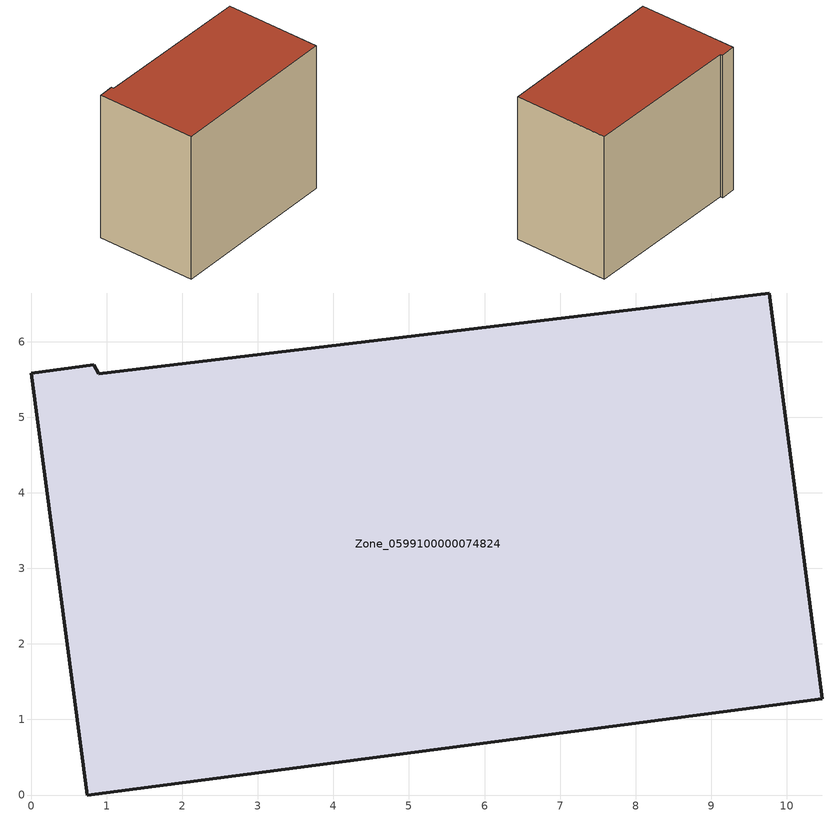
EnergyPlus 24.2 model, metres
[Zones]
Zone_0599100000074824
 floor ground (C_G): 0,5.58 0.83,5.7 0.89,5.58 9.77,6.64 10.47,1.28 0.74,0 z0
 wall outside (C_F): 0.83,5.7 0,5.58 0.74,0 10.47,1.28 9.77,6.64 0.89,5.58 0.83,5.7 z0:8.49
 roof outside (C_R): 10.47,1.28 9.77,6.64 0.89,5.58 0.83,5.7 0,5.58 0.74,0 z8.49
[BUILDING]
Pand.0599100000074824: North Axis=0; Terrain=City; Loads Convergence Tolerance Value=0.04; Temperature Convergence Tolerance Value=0.4; Solar Distribution=FullExterior; Maximum Number of Warmup Days=25; Minimum Number of Warmup Days=1
[Site:Location]
Rotterdam.The.Hague.AP_ZH_NLD Design_Conditions: Latitude=51.96; Longitude=4.45; Time Zone=1; Elevation=-4.5
[SITE:GROUNDTEMPERATURE:BUILDINGSURFACE]
18, 18, 18, 18, 18, 18, 18, 18, 18, 18, 18, 18
[MATERIAL] Thermal Absorptance=0.9; Solar Absorptance=0.7; Visible Absorptance=0.7
Name | Roughness | Thickness | Conductivity | Density | Specific Heat
G.TC.1992-2005 | MediumSmooth | 0.15 | 0.06 | 540 | 1210
F.TC.1992-2005 | Rough | 0.3 | 0.12 | 1920 | 840
R.TC.1992-2005 | MediumRough | 0.2 | 0.08 | 1500 | 1000
[CONSTRUCTION]
C_G: G.TC.1992-2005
C_F: F.TC.1992-2005
C_R: R.TC.1992-2005
[ZONE]
Zone_0599100000074824: Type=1; Multiplier=1; Ceiling Height=Autocalculate; Volume=Autocalculate; Floor Area=autocalculate; Part of Total Floor Area=Yes
[ZONEINFILTRATION:DESIGNFLOWRATE]
Infil_Zone_0599100000074824: Zone or ZoneList or Space or SpaceList=Zone_0599100000074824; Schedule=AlwaysOn; Design Flow Rate Calculation Method=Flow/Area; Flow Rate per Floor Area=0.0015; Constant Term Coefficient=1; Temperature Term Coefficient=0; Velocity Term Coefficient=0; Velocity Squared Term Coefficient=0
[HVACTEMPLATE:ZONE:IDEALLOADSAIRSYSTEM]
Zone_0599100000074824: Maximum Heating Supply Air Temperature=50; Minimum Cooling Supply Air Temperature=13; Maximum Heating Supply Air Humidity Ratio=0.0156; Minimum Cooling Supply Air Humidity Ratio=0.0077; Heating Limit=NoLimit; Cooling Limit=NoLimit; Dehumidification Control Type=ConstantSensibleHeatRatio; Cooling Sensible Heat Ratio=0.7; Dehumidification Setpoint=60; Humidification Control Type=None; Humidification Setpoint=30; Outdoor Air Method=None; Outdoor Air Flow Rate per Person=0.00944; Outdoor Air Flow Rate per Zone Floor Area=0; Outdoor Air Flow Rate per Zone=0; Demand Controlled Ventilation Type=None; Outdoor Air Economizer Type=NoEconomizer; Heat Recovery Type=None; Sensible Heat Recovery Effectiveness=0.7; Latent Heat Recovery Effectiveness=0.65
[ZONECONTROL:THERMOSTAT]
ThermostatControl_Zone_0599100000074824: Zone or ZoneList=Zone_0599100000074824; Control Type Schedule=DualSetpointControlType; Control 1=Thermostat_Zone_0599100000074824; Temperature Difference Between Cutout And Setpoint=0
[THERMOSTATSETPOINT:DUALSETPOINT]
Thermostat_Zone_0599100000074824: Heating Setpoint Temperature Schedule=HeatingSetpoint_Zone_0599100000074824; Cooling Setpoint Temperature Schedule=CoolingSetpoint_Zone_0599100000074824
[SCHEDULE:COMPACT]
HeatingSetpoint_Zone_0599100000074824: Through: 12/31, For: AllDays, Until: 24:00, 21
CoolingSetpoint_Zone_0599100000074824: Through: 12/31, For: AllDays, Until: 24:00, 24
DualSetpointControlType: Through: 12/31, For: AllDays, Until: 24:00, 4
AlwaysOn: Through: 12/31, For: AllDays, Until: 24:00, 1
